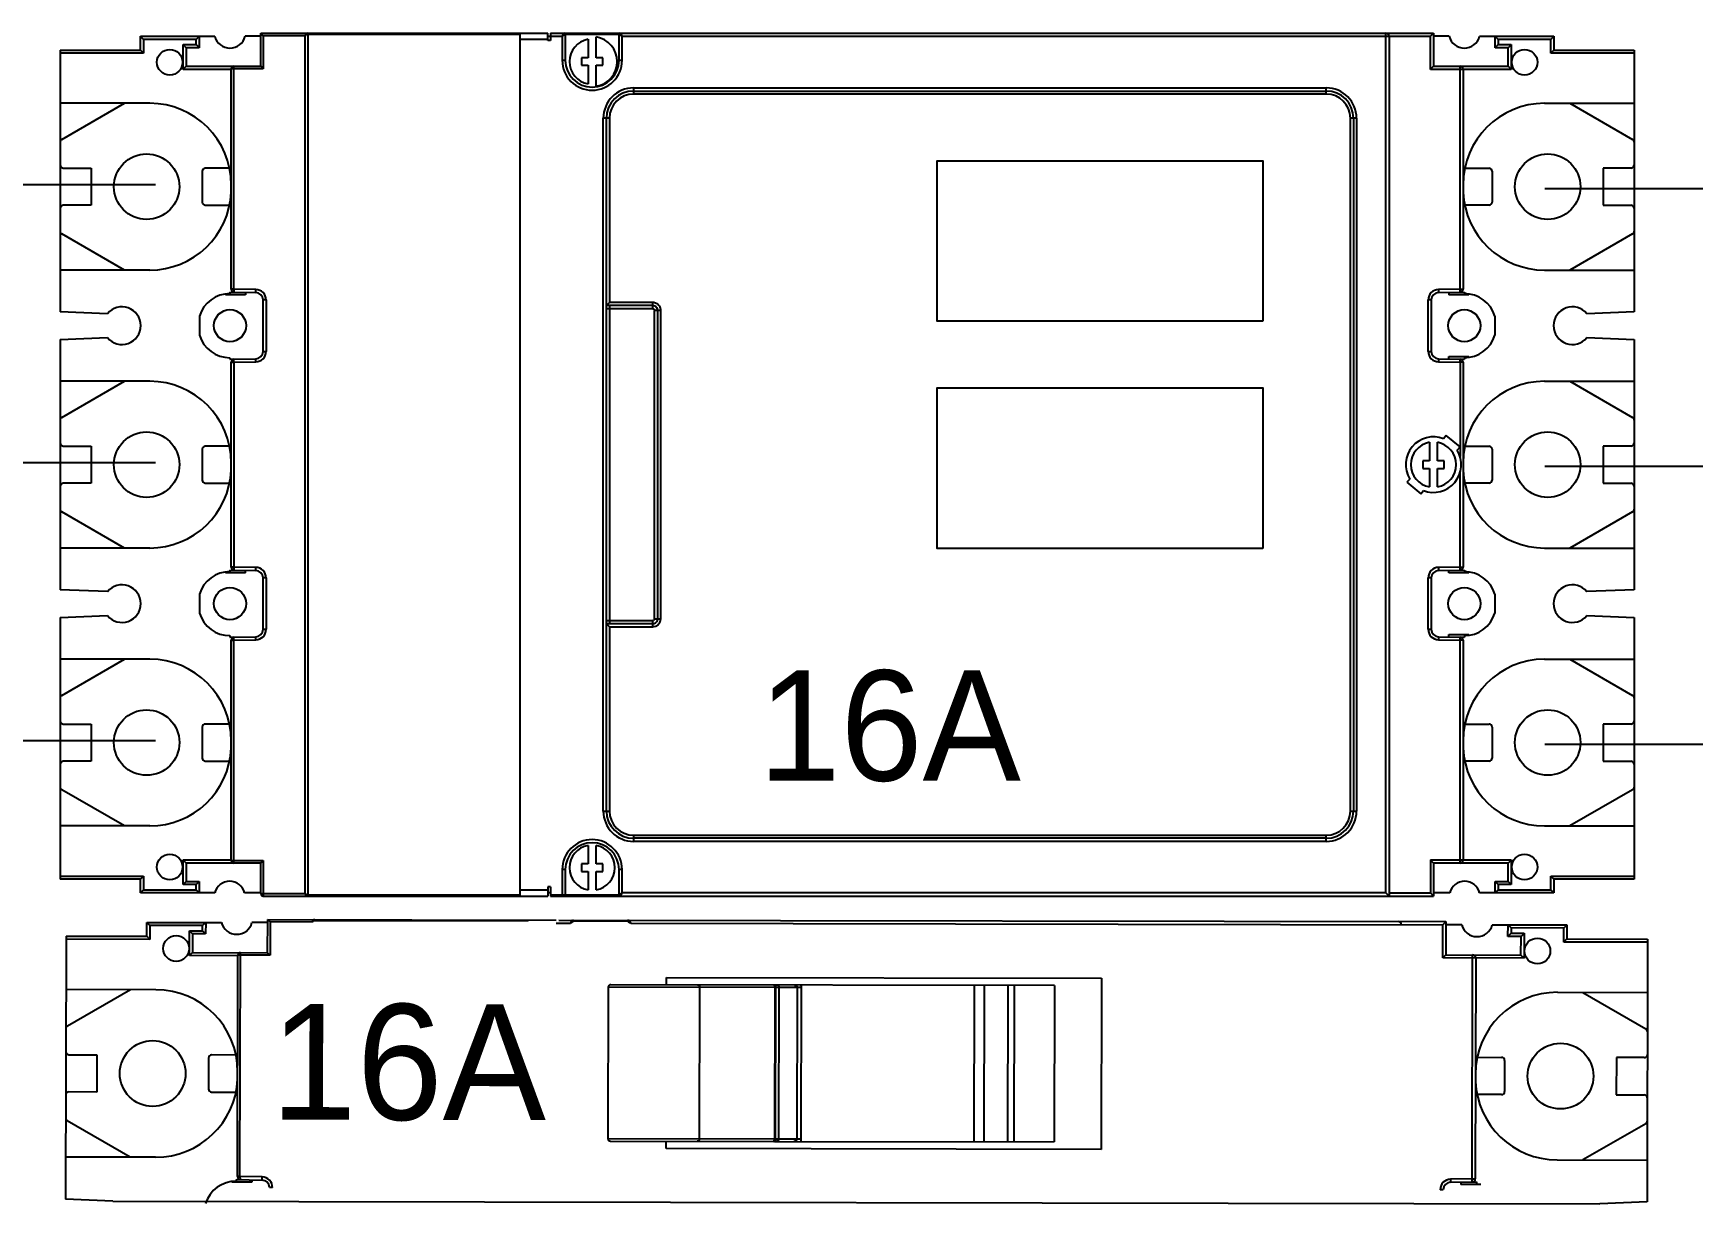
# Model space of a CAD drawing. Extents: x -4780 to 4154, y -1673 to 3208.
# Drawn here: x 2083.2 to 2270, y -238.4 to -106.6 of the extents above; entities that cross this region are included whole.
import ezdxf

# ---------------------------------------------------------------- set-up
doc = ezdxf.new("R2010")
doc.units = 0
doc.header["$MEASUREMENT"] = 0
doc.styles.add('PADRÃO', font='', dxfattribs={"height": 0.2})
doc.styles.get('PADRÃO').set_extended_font_data('AvantGarde Bk BT')

msp = doc.modelspace()

# ---------------------------------------------------------------- linework, layer by layer
at = {"color": 7, "linetype": 'Continuous'}
for p, q in [((2095.276, -108.559), (2095.276, -106.995)), ((2095.276, -106.995), (2103.64, -106.995)), ((2095.623, -107.343), (2095.276, -106.995)), ((2095.623, -107.343), (2095.623, -108.907)), ((2101.531, -107.343), (2095.623, -107.343)), ((2100.072, -110.714), (2100.072, -107.934)), ((2100.072, -107.934), (2101.531, -107.934)), ((2100.072, -107.934), (2100.419, -108.281)), ((2100.419, -108.281), (2100.419, -110.366)), ((2101.879, -108.281), (2100.419, -108.281)), ((2101.531, -107.343), (2101.879, -106.995)), ((2101.531, -107.934), (2101.531, -107.343)), ((2101.531, -107.934), (2101.879, -108.281)), ((2101.879, -106.995), (2101.879, -108.281)), ((2108.829, -106.995), (2107.068, -106.995)), ((2108.829, -110.366), (2108.829, -106.648)), ((2108.829, -106.648), (2141.149, -106.648)), ((2108.829, -106.648), (2109.107, -106.926)), ((2109.107, -106.926), (2109.107, -110.644)), ((2113.834, -106.926), (2109.107, -106.926)), ((2113.834, -203.468), (2113.834, -106.926)), ((2114.112, -106.648), (2114.112, -203.746)), ((2137.993, -106.787), (2114.112, -106.787)), ((2137.993, -106.661), (2137.993, -203.704)), ((2141.149, -107.343), (2137.993, -107.343)), ((2141.149, -107.482), (2141.149, -106.648)), ((2141.149, -106.995), (2142.748, -106.995)), ((2141.427, -107.482), (2141.149, -107.482)), ((2141.427, -106.648), (2240.819, -106.648)), ((2141.427, -106.648), (2141.427, -107.482)), ((2142.956, -106.648), (2142.748, -106.995)), ((2143.095, -106.787), (2142.748, -106.995)), ((2142.748, -106.995), (2142.748, -109.697)), ((2149.142, -106.787), (2143.095, -106.787)), ((2143.095, -106.787), (2143.095, -109.697)), ((2145.667, -107.334), (2145.667, -109.428)), ((2146.57, -109.428), (2146.57, -107.067)), ((2149.142, -109.697), (2149.142, -106.787)), ((2149.49, -106.995), (2149.281, -106.648)), ((2149.49, -106.995), (2240.472, -106.995)), ((2149.49, -109.697), (2149.49, -106.995)), ((2235.467, -203.399), (2235.467, -106.648)), ((2235.815, -106.995), (2235.815, -203.746)), ((2240.472, -106.995), (2240.819, -106.648)), ((2240.472, -110.714), (2240.472, -106.995)), ((2240.819, -106.648), (2240.819, -110.366)), ((2242.581, -106.995), (2240.819, -106.995)), ((2246.008, -106.995), (2254.373, -106.995)), ((2247.77, -106.995), (2248.117, -107.343)), ((2247.77, -108.281), (2247.77, -106.995)), ((2248.117, -107.934), (2247.77, -108.281)), ((2249.229, -108.281), (2247.77, -108.281)), ((2254.025, -107.343), (2248.117, -107.343)), ((2248.117, -107.343), (2248.117, -107.934)), ((2248.117, -107.934), (2249.577, -107.934)), ((2249.577, -107.934), (2249.229, -108.281)), ((2249.229, -110.366), (2249.229, -108.281)), ((2249.577, -107.934), (2249.577, -110.714)), ((2254.025, -107.343), (2254.373, -106.995)), ((2254.025, -108.907), (2254.025, -107.343)), ((2254.373, -106.995), (2254.373, -108.559)), ((2086.24, -108.559), (2086.24, -137.994)), ((2086.24, -108.559), (2095.276, -108.559)), ((2095.623, -108.907), (2086.24, -108.907)), ((2095.623, -108.907), (2095.276, -108.559)), ((2142.748, -109.697), (2143.095, -109.697)), ((2145.667, -109.428), (2144.902, -109.428)), ((2144.902, -109.428), (2144.902, -110.262)), ((2147.335, -109.428), (2146.57, -109.428)), ((2147.335, -110.262), (2147.335, -109.428)), ((2149.142, -109.697), (2149.49, -109.697)), ((2254.025, -108.907), (2254.373, -108.559)), ((2263.408, -108.907), (2254.025, -108.907)), ((2254.373, -108.559), (2263.408, -108.559)), ((2263.408, -108.559), (2263.408, -137.994)), ((2100.072, -110.714), (2100.419, -110.366)), ((2105.493, -110.714), (2100.072, -110.714)), ((2100.419, -110.366), (2108.829, -110.366)), ((2105.493, -135.443), (2105.493, -110.644)), ((2109.107, -110.644), (2105.493, -110.644)), ((2105.771, -135.442), (2105.771, -110.366)), ((2109.107, -110.644), (2108.829, -110.366)), ((2144.902, -110.262), (2145.667, -110.262)), ((2145.667, -110.262), (2145.667, -112.356)), ((2146.57, -110.262), (2147.335, -110.262)), ((2146.57, -112.624), (2146.57, -110.262)), ((2240.472, -110.714), (2240.819, -110.366)), ((2249.577, -110.714), (2240.472, -110.714)), ((2240.819, -110.366), (2249.229, -110.366)), ((2243.808, -135.443), (2243.808, -110.366)), ((2244.155, -110.714), (2244.155, -135.443)), ((2249.577, -110.714), (2249.229, -110.366)), ((2150.779, -112.805), (2228.757, -112.805)), ((2150.779, -112.805), (2150.779, -113.5)), ((2150.779, -113.153), (2228.757, -113.153)), ((2228.757, -113.5), (2150.779, -113.5)), ((2228.757, -113.5), (2228.757, -112.805)), ((2096.318, -114.537), (2086.24, -114.537)), ((2086.414, -118.607), (2093.463, -114.537)), ((2253.33, -114.537), (2263.408, -114.537)), ((2256.185, -114.537), (2263.234, -118.607)), ((2148.071, -116.208), (2147.376, -116.208)), ((2147.376, -194.186), (2147.376, -116.208)), ((2147.723, -173.021), (2147.723, -116.208)), ((2148.071, -116.208), (2148.071, -136.96)), ((2232.16, -116.208), (2231.464, -116.208)), ((2231.464, -194.186), (2231.464, -116.208)), ((2231.812, -116.208), (2231.812, -194.186)), ((2232.16, -116.208), (2232.16, -194.186)), ((2086.588, -121.835), (2089.715, -121.835)), ((2089.715, -121.835), (2089.715, -126.005)), ((2102.226, -122.182), (2102.226, -125.657)), ((2105.281, -121.835), (2102.574, -121.835)), ((2244.368, -121.835), (2247.075, -121.835)), ((2247.422, -122.182), (2247.422, -125.657)), ((2263.061, -121.835), (2259.933, -121.835)), ((2259.933, -121.835), (2259.933, -126.005)), ((2089.715, -126.005), (2086.588, -126.005)), ((2102.574, -126.005), (2105.264, -126.005)), ((2247.075, -126.005), (2244.385, -126.005)), ((2259.933, -126.005), (2263.061, -126.005)), ((2093.463, -133.303), (2086.414, -129.233)), ((2263.234, -129.233), (2256.185, -133.303)), ((2096.318, -133.303), (2086.24, -133.303)), ((2253.33, -133.303), (2263.408, -133.303)), ((2107.092, -136.083), (2104.856, -136.083)), ((2105.354, -135.782), (2105.354, -135.954)), ((2105.354, -135.782), (2108.253, -135.833)), ((2108.259, -135.485), (2105.771, -135.442)), ((2107.092, -135.813), (2107.092, -136.083)), ((2108.253, -135.833), (2108.259, -135.485)), ((2243.808, -135.443), (2241.389, -135.485)), ((2241.389, -135.485), (2241.395, -135.833)), ((2241.395, -135.833), (2244.294, -135.782)), ((2242.557, -135.813), (2242.557, -136.083)), ((2244.793, -136.083), (2242.557, -136.083)), ((2243.808, -135.443), (2244.155, -135.443)), ((2243.814, -135.791), (2243.808, -135.443)), ((2244.294, -135.782), (2244.294, -135.954)), ((2091.552, -138.213), (2086.24, -137.994)), ((2109.073, -142.45), (2109.073, -136.667)), ((2109.42, -136.667), (2109.073, -136.667)), ((2109.42, -136.667), (2109.42, -142.45)), ((2148.071, -136.96), (2147.723, -137.307)), ((2152.946, -137.307), (2147.723, -137.307)), ((2152.946, -137.655), (2147.723, -137.655)), ((2152.946, -136.96), (2148.071, -136.96)), ((2148.071, -137.307), (2148.071, -173.087)), ((2152.946, -137.655), (2152.946, -136.96)), ((2153.152, -172.532), (2153.152, -137.867)), ((2153.847, -137.867), (2153.152, -137.867)), ((2153.499, -172.531), (2153.499, -137.865)), ((2153.847, -172.532), (2153.847, -137.867)), ((2240.576, -136.667), (2240.228, -136.667)), ((2240.228, -142.45), (2240.228, -136.667)), ((2240.576, -136.667), (2240.576, -142.45)), ((2263.408, -137.994), (2258.096, -138.213)), ((2101.914, -138.484), (2101.914, -140.633)), ((2247.735, -138.484), (2247.735, -140.633)), ((2086.24, -141.123), (2091.552, -140.904)), ((2086.24, -141.123), (2086.24, -169.271)), ((2258.096, -140.904), (2263.408, -141.123)), ((2263.408, -141.123), (2263.408, -169.271)), ((2105.354, -143.163), (2105.354, -143.335)), ((2105.354, -143.335), (2108.253, -143.284)), ((2105.493, -166.72), (2105.493, -143.674)), ((2105.771, -143.675), (2108.259, -143.631)), ((2105.771, -143.675), (2105.771, -166.719)), ((2108.259, -143.631), (2108.253, -143.284)), ((2109.073, -142.45), (2109.42, -142.45)), ((2240.228, -142.45), (2240.576, -142.45)), ((2241.395, -143.284), (2241.389, -143.631)), ((2241.389, -143.631), (2243.808, -143.674)), ((2241.395, -143.284), (2244.294, -143.335)), ((2242.557, -143.034), (2244.793, -143.034)), ((2242.557, -143.304), (2242.557, -143.034)), ((2243.808, -143.674), (2243.814, -143.326)), ((2244.155, -143.674), (2243.808, -143.674)), ((2243.808, -143.674), (2243.808, -154.275)), ((2244.155, -143.674), (2244.155, -166.72)), ((2244.294, -143.163), (2244.294, -143.335)), ((2096.318, -145.814), (2086.24, -145.814)), ((2086.414, -149.884), (2093.463, -145.814)), ((2253.33, -145.814), (2263.408, -145.814)), ((2256.185, -145.814), (2263.234, -149.884)), ((2086.588, -153.112), (2089.715, -153.112)), ((2089.715, -153.112), (2089.715, -157.282)), ((2105.281, -153.112), (2102.574, -153.112)), ((2240.367, -152.686), (2240.367, -154.78)), ((2241.271, -154.78), (2241.271, -152.686)), ((2242.259, -151.914), (2241.95, -152.281)), ((2243.806, -153.209), (2242.259, -151.914)), ((2244.368, -153.112), (2247.075, -153.112)), ((2263.061, -153.112), (2259.933, -153.112)), ((2259.933, -153.112), (2259.933, -157.282)), ((2102.226, -153.459), (2102.226, -156.935)), ((2240.367, -154.78), (2239.603, -154.78)), ((2239.603, -154.78), (2239.603, -155.614)), ((2242.035, -154.78), (2241.271, -154.78)), ((2242.035, -155.614), (2242.035, -154.78)), ((2243.494, -153.577), (2243.806, -153.209)), ((2247.422, -153.459), (2247.422, -156.935)), ((2238.144, -156.817), (2237.836, -157.185)), ((2239.603, -155.614), (2240.367, -155.614)), ((2240.367, -155.614), (2240.367, -157.708)), ((2241.271, -155.614), (2242.035, -155.614)), ((2241.271, -157.708), (2241.271, -155.614)), ((2243.808, -166.72), (2243.808, -156.119)), ((2089.715, -157.282), (2086.588, -157.282)), ((2102.574, -157.282), (2105.264, -157.282)), ((2237.836, -157.185), (2239.38, -158.48)), ((2239.38, -158.48), (2239.688, -158.113)), ((2247.075, -157.282), (2244.385, -157.282)), ((2259.933, -157.282), (2263.061, -157.282)), ((2093.463, -164.58), (2086.414, -160.51)), ((2263.234, -160.51), (2256.185, -164.58)), ((2096.318, -164.58), (2086.24, -164.58)), ((2253.33, -164.58), (2263.408, -164.58)), ((2107.092, -167.36), (2104.856, -167.36)), ((2105.354, -167.059), (2105.354, -167.231)), ((2105.354, -167.059), (2108.253, -167.11)), ((2108.259, -166.763), (2105.771, -166.719)), ((2107.092, -167.36), (2107.092, -167.09)), ((2108.253, -167.11), (2108.259, -166.763)), ((2109.073, -173.727), (2109.073, -167.944)), ((2109.42, -167.944), (2109.073, -167.944)), ((2109.42, -167.944), (2109.42, -173.727)), ((2240.576, -167.944), (2240.228, -167.944)), ((2240.228, -173.727), (2240.228, -167.944)), ((2240.576, -167.944), (2240.576, -173.727)), ((2243.808, -166.72), (2241.389, -166.763)), ((2241.389, -166.763), (2241.395, -167.11)), ((2241.395, -167.11), (2244.294, -167.059)), ((2242.557, -167.36), (2242.557, -167.09)), ((2244.793, -167.36), (2242.557, -167.36)), ((2243.808, -166.72), (2244.155, -166.72)), ((2243.814, -167.068), (2243.808, -166.72)), ((2244.294, -167.059), (2244.294, -167.231)), ((2091.552, -169.49), (2086.24, -169.271)), ((2101.914, -169.761), (2101.914, -171.91)), ((2247.735, -169.761), (2247.735, -171.91)), ((2263.408, -169.271), (2258.096, -169.49)), ((2086.24, -172.4), (2091.552, -172.181)), ((2086.24, -172.4), (2086.24, -201.835)), ((2109.073, -173.727), (2109.42, -173.727)), ((2147.723, -172.739), (2152.942, -172.739)), ((2147.723, -194.186), (2147.723, -173.087)), ((2147.723, -173.087), (2152.943, -173.087)), ((2148.071, -173.434), (2147.723, -173.087)), ((2148.071, -173.434), (2148.071, -194.186)), ((2148.071, -173.434), (2152.942, -173.434)), ((2152.942, -173.434), (2152.942, -172.739)), ((2153.152, -172.532), (2153.847, -172.532)), ((2240.228, -173.727), (2240.576, -173.727)), ((2258.096, -172.181), (2263.408, -172.4)), ((2263.408, -172.4), (2263.408, -201.835)), ((2105.354, -174.44), (2105.354, -174.612)), ((2105.354, -174.612), (2108.253, -174.561)), ((2105.493, -199.75), (2105.493, -174.951)), ((2105.771, -174.952), (2108.259, -174.909)), ((2105.771, -200.028), (2105.771, -174.952)), ((2108.259, -174.909), (2108.253, -174.561)), ((2241.395, -174.561), (2241.389, -174.909)), ((2241.389, -174.909), (2243.808, -174.951)), ((2241.395, -174.561), (2244.294, -174.612)), ((2242.557, -174.311), (2244.793, -174.311)), ((2242.557, -174.582), (2242.557, -174.311)), ((2243.808, -174.951), (2243.814, -174.603)), ((2244.155, -174.951), (2243.808, -174.951)), ((2243.808, -200.028), (2243.808, -174.951)), ((2244.155, -174.951), (2244.155, -199.68)), ((2244.294, -174.44), (2244.294, -174.612)), ((2096.318, -177.091), (2086.24, -177.091)), ((2086.414, -181.161), (2093.463, -177.091)), ((2253.33, -177.091), (2263.408, -177.091)), ((2256.185, -177.091), (2263.234, -181.161)), ((2086.588, -184.389), (2089.715, -184.389)), ((2089.715, -184.389), (2089.715, -188.559)), ((2102.226, -184.737), (2102.226, -188.212)), ((2105.281, -184.389), (2102.574, -184.389)), ((2244.368, -184.389), (2247.075, -184.389)), ((2247.422, -184.737), (2247.422, -188.212)), ((2263.061, -184.389), (2259.933, -184.389)), ((2259.933, -184.389), (2259.933, -188.559)), ((2089.715, -188.559), (2086.588, -188.559)), ((2102.574, -188.559), (2105.264, -188.559)), ((2247.075, -188.559), (2244.385, -188.559)), ((2259.933, -188.559), (2263.061, -188.559)), ((2093.463, -195.857), (2086.414, -191.787)), ((2263.234, -191.787), (2256.185, -195.857)), ((2147.376, -194.186), (2148.071, -194.186)), ((2231.464, -194.186), (2232.16, -194.186)), ((2096.318, -195.857), (2086.24, -195.857)), ((2253.33, -195.857), (2263.408, -195.857)), ((2150.779, -196.894), (2150.779, -197.589)), ((2150.779, -196.894), (2228.757, -196.894)), ((2228.757, -197.241), (2150.779, -197.241)), ((2228.757, -197.589), (2150.779, -197.589)), ((2228.757, -197.589), (2228.757, -196.894)), ((2100.072, -202.46), (2100.072, -199.68)), ((2100.072, -199.68), (2105.493, -199.68)), ((2100.072, -199.68), (2100.419, -200.028)), ((2105.493, -199.75), (2109.107, -199.75)), ((2109.107, -199.75), (2108.829, -200.028)), ((2109.107, -199.75), (2109.107, -203.746)), ((2145.667, -198.038), (2145.667, -200.132)), ((2146.57, -200.132), (2146.57, -198.038)), ((2240.472, -199.68), (2240.819, -200.028)), ((2240.472, -199.68), (2249.577, -199.68)), ((2240.472, -199.68), (2240.472, -203.399)), ((2249.577, -199.68), (2249.229, -200.028)), ((2249.577, -199.68), (2249.577, -202.46)), ((2086.24, -201.487), (2095.623, -201.487)), ((2095.623, -201.487), (2095.276, -201.835)), ((2095.623, -201.487), (2095.623, -203.051)), ((2100.419, -200.028), (2100.419, -202.113)), ((2108.829, -200.028), (2100.419, -200.028)), ((2108.829, -203.468), (2108.829, -200.028)), ((2142.748, -200.765), (2142.748, -203.746)), ((2143.095, -200.765), (2142.748, -200.765)), ((2143.095, -200.765), (2143.095, -203.607)), ((2144.902, -200.132), (2144.902, -200.966)), ((2145.667, -200.132), (2144.902, -200.132)), ((2144.902, -200.966), (2145.667, -200.966)), ((2145.667, -200.966), (2145.667, -203.06)), ((2147.335, -200.132), (2146.57, -200.132)), ((2146.57, -203.06), (2146.57, -200.966)), ((2146.57, -200.966), (2147.335, -200.966)), ((2147.335, -200.966), (2147.335, -200.132)), ((2149.142, -203.607), (2149.142, -200.765)), ((2149.49, -200.765), (2149.142, -200.765)), ((2149.49, -203.399), (2149.49, -200.765)), ((2249.229, -200.028), (2240.819, -200.028)), ((2240.819, -200.028), (2240.819, -203.746)), ((2249.229, -202.113), (2249.229, -200.028)), ((2254.025, -201.487), (2254.373, -201.835)), ((2254.025, -201.487), (2263.408, -201.487)), ((2254.025, -203.051), (2254.025, -201.487)), ((2095.276, -201.835), (2086.24, -201.835)), ((2095.276, -203.399), (2095.276, -201.835)), ((2095.623, -203.051), (2095.276, -203.399)), ((2103.64, -203.399), (2095.276, -203.399)), ((2095.623, -203.051), (2101.531, -203.051)), ((2100.072, -202.46), (2100.419, -202.113)), ((2101.531, -202.46), (2100.072, -202.46)), ((2100.419, -202.113), (2101.879, -202.113)), ((2101.531, -202.46), (2101.879, -202.113)), ((2101.531, -203.051), (2101.531, -202.46)), ((2101.531, -203.051), (2101.879, -203.399)), ((2101.879, -202.113), (2101.879, -203.399)), ((2108.829, -203.399), (2106.998, -203.399)), ((2108.829, -203.468), (2113.834, -203.468)), ((2114.112, -203.607), (2137.993, -203.607)), ((2137.993, -203.051), (2141.149, -203.051)), ((2141.149, -202.704), (2141.149, -203.746)), ((2141.427, -202.704), (2141.149, -202.704)), ((2141.427, -203.399), (2141.149, -203.399)), ((2141.427, -202.704), (2141.427, -203.746)), ((2141.427, -203.607), (2149.142, -203.607)), ((2149.142, -203.607), (2149.49, -203.399)), ((2149.281, -203.746), (2149.49, -203.399)), ((2235.467, -203.399), (2149.49, -203.399)), ((2235.467, -203.399), (2235.815, -203.746)), ((2235.815, -203.399), (2240.472, -203.399)), ((2240.819, -203.746), (2240.472, -203.399)), ((2242.65, -203.399), (2240.819, -203.399)), ((2254.373, -203.399), (2246.008, -203.399)), ((2248.117, -202.46), (2247.77, -202.113)), ((2247.77, -202.113), (2249.229, -202.113)), ((2247.77, -203.399), (2247.77, -202.113)), ((2248.117, -203.051), (2247.77, -203.399)), ((2249.577, -202.46), (2248.117, -202.46)), ((2248.117, -202.46), (2248.117, -203.051)), ((2248.117, -203.051), (2254.025, -203.051)), ((2249.577, -202.46), (2249.229, -202.113)), ((2254.373, -203.399), (2254.025, -203.051)), ((2263.408, -201.835), (2254.373, -201.835)), ((2254.373, -201.835), (2254.373, -203.399)), ((2109.107, -203.746), (2141.149, -203.746)), ((2141.427, -203.746), (2240.819, -203.746)), ((2095.979, -208.274), (2095.982, -206.702)), ((2095.982, -206.702), (2104.387, -206.718)), ((2096.331, -207.052), (2095.982, -206.702)), ((2096.331, -207.052), (2096.328, -208.624)), ((2102.267, -207.063), (2096.331, -207.052)), ((2102.266, -207.657), (2102.267, -207.063)), ((2102.267, -207.063), (2102.617, -206.715)), ((2102.617, -206.715), (2102.614, -208.007)), ((2109.601, -206.727), (2107.831, -206.724)), ((2109.594, -210.115), (2109.601, -206.378)), ((2109.601, -206.378), (2142.076, -206.438)), ((2109.601, -206.378), (2109.88, -206.658)), ((2109.88, -206.658), (2109.873, -210.395)), ((2114.629, -206.667), (2109.88, -206.658)), ((2138.905, -206.572), (2114.909, -206.528)), ((2142.076, -206.788), (2143.682, -206.791)), ((2142.356, -206.439), (2242.224, -206.624)), ((2143.892, -206.442), (2143.682, -206.791)), ((2144.031, -206.582), (2143.682, -206.791)), ((2150.107, -206.593), (2144.031, -206.582)), ((2150.456, -206.803), (2150.247, -206.453)), ((2150.456, -206.803), (2241.875, -206.972)), ((2241.868, -210.708), (2241.875, -206.972)), ((2241.875, -206.972), (2242.224, -206.624)), ((2242.224, -206.624), (2242.218, -210.36)), ((2243.994, -206.976), (2242.224, -206.973)), ((2247.438, -206.982), (2255.842, -206.998)), ((2249.205, -208.278), (2249.208, -206.986)), ((2249.208, -206.986), (2249.556, -207.336)), ((2249.556, -207.336), (2249.555, -207.929)), ((2255.492, -207.347), (2249.556, -207.336)), ((2255.49, -208.918), (2255.492, -207.347)), ((2255.492, -207.347), (2255.842, -206.998)), ((2255.842, -206.998), (2255.839, -208.569)), ((2086.9, -208.257), (2086.846, -237.833)), ((2086.9, -208.257), (2095.979, -208.274)), ((2096.328, -208.624), (2086.9, -208.606)), ((2096.328, -208.624), (2095.979, -208.274)), ((2100.794, -210.448), (2100.799, -207.654)), ((2100.799, -207.654), (2102.266, -207.657)), ((2100.799, -207.654), (2101.148, -208.004)), ((2101.148, -208.004), (2101.144, -210.099)), ((2102.614, -208.007), (2101.148, -208.004)), ((2102.266, -207.657), (2102.614, -208.007)), ((2249.555, -207.929), (2249.205, -208.278)), ((2250.672, -208.28), (2249.205, -208.278)), ((2249.555, -207.929), (2251.022, -207.932)), ((2250.668, -210.376), (2250.672, -208.28)), ((2251.022, -207.932), (2250.672, -208.28)), ((2251.022, -207.932), (2251.017, -210.725)), ((2255.49, -208.918), (2255.839, -208.569)), ((2264.918, -208.935), (2255.49, -208.918)), ((2255.839, -208.569), (2264.918, -208.586)), ((2264.918, -208.586), (2264.864, -238.162)), ((2100.794, -210.448), (2101.144, -210.099)), ((2106.242, -210.458), (2100.794, -210.448)), ((2101.144, -210.099), (2109.594, -210.115)), ((2106.196, -235.306), (2106.242, -210.388)), ((2109.873, -210.395), (2106.242, -210.388)), ((2106.475, -235.305), (2106.522, -210.109)), ((2109.873, -210.395), (2109.594, -210.115)), ((2241.868, -210.708), (2242.218, -210.36)), ((2251.017, -210.725), (2241.868, -210.708)), ((2242.218, -210.36), (2250.668, -210.376)), ((2245.174, -235.563), (2245.221, -210.365)), ((2245.569, -210.715), (2245.523, -235.563)), ((2251.017, -210.725), (2250.668, -210.376)), ((2154.494, -213.731), (2154.496, -212.893)), ((2154.496, -212.893), (2203.447, -212.983)), ((2097.016, -214.282), (2086.889, -214.263)), ((2087.056, -218.353), (2094.147, -214.276)), ((2147.931, -213.998), (2147.9, -231.039)), ((2166.702, -214.033), (2147.931, -213.998)), ((2198.158, -213.812), (2148.212, -213.719)), ((2158.203, -231.058), (2158.234, -214.017)), ((2166.61, -213.817), (2166.611, -213.758)), ((2166.67, -231.074), (2166.702, -214.033)), ((2166.765, -231.074), (2166.797, -214.033)), ((2169.691, -214.038), (2166.797, -214.033)), ((2167.146, -231.074), (2167.178, -214.034)), ((2169.197, -214.038), (2169.166, -231.078)), ((2169.659, -231.079), (2169.691, -214.038)), ((2189.104, -213.795), (2189.071, -231.394)), ((2190.239, -231.396), (2190.271, -213.797)), ((2192.904, -213.802), (2192.872, -231.401)), ((2193.639, -231.403), (2193.672, -213.803)), ((2198.158, -213.812), (2198.126, -231.411)), ((2203.447, -212.983), (2203.412, -232.259)), ((2254.781, -214.573), (2264.907, -214.592)), ((2257.649, -214.579), (2264.725, -218.681)), ((2087.225, -221.597), (2090.368, -221.602)), ((2090.368, -221.602), (2090.36, -225.793)), ((2102.938, -221.975), (2102.931, -225.467)), ((2106.007, -221.631), (2103.288, -221.626)), ((2245.762, -221.89), (2248.482, -221.895)), ((2248.83, -222.245), (2248.824, -225.737)), ((2261.402, -221.919), (2261.394, -226.109)), ((2264.545, -221.925), (2261.402, -221.919)), ((2090.36, -225.793), (2087.217, -225.787)), ((2103.28, -225.817), (2105.983, -225.822)), ((2248.474, -226.085), (2245.771, -226.08)), ((2261.394, -226.109), (2264.537, -226.115)), ((2094.112, -233.133), (2087.036, -229.03)), ((2264.705, -229.359), (2257.615, -233.435)), ((2147.9, -231.039), (2166.67, -231.074)), ((2148.179, -231.319), (2166.578, -231.353)), ((2154.46, -232.168), (2154.462, -231.33)), ((2166.578, -231.348), (2166.578, -231.289)), ((2166.663, -231.353), (2198.126, -231.411)), ((2166.765, -231.074), (2169.659, -231.079)), ((2096.981, -233.138), (2086.854, -233.119)), ((2203.412, -232.259), (2154.46, -232.168)), ((2254.746, -233.43), (2264.872, -233.449)), ((2108.975, -235.353), (2106.475, -235.305)), ((2108.968, -235.702), (2108.975, -235.353)), ((2107.801, -235.952), (2105.554, -235.947)), ((2106.055, -235.646), (2106.055, -235.819)), ((2106.055, -235.646), (2108.968, -235.702)), ((2107.801, -235.68), (2107.801, -235.952)), ((2110.139, -236.542), (2109.79, -236.542)), ((2241.924, -236.786), (2241.575, -236.785)), ((2245.174, -235.563), (2242.744, -235.601)), ((2242.744, -235.601), (2242.749, -235.95)), ((2242.749, -235.95), (2245.662, -235.904)), ((2243.916, -235.931), (2243.916, -236.203)), ((2246.162, -236.208), (2243.916, -236.203)), ((2245.174, -235.563), (2245.523, -235.563)), ((2245.179, -235.912), (2245.174, -235.563)), ((2245.662, -235.904), (2245.662, -236.077)), ((2092.183, -238.063), (2086.846, -237.833)), ((2264.864, -238.162), (2259.526, -238.373))]:
    msp.add_line(p, q, dxfattribs=at)
for p, q in [((2096.987, -123.71), (2031.592, -123.71)), ((2253.365, -124.106), (2383.433, -124.106)), ((2096.987, -154.988), (2031.708, -154.988)), ((2253.365, -155.383), (2430.216, -155.383)), ((2096.987, -186.265), (2031.851, -186.265)), ((2253.365, -186.66), (2475.654, -186.66)), ((2092.183, -238.063), (2259.526, -238.373))]:
    msp.add_line(p, q)
for points in [[(2221.62, -139.05), (2184.947, -139.05), (2184.947, -121.002), (2221.62, -121.002)], [(2221.62, -164.618), (2184.947, -164.618), (2184.947, -146.57), (2221.62, -146.57)]]:
    msp.add_lwpolyline(points, close=True)
for centre, radius in [((2098.577, -109.915), 1.442), ((2251.071, -109.915), 1.442), ((2095.971, -123.92), 3.684), ((2253.678, -123.92), 3.684), ((2105.354, -139.558), 1.807), ((2244.294, -139.558), 1.807), ((2095.971, -155.197), 3.684), ((2253.678, -155.197), 3.684), ((2105.354, -170.836), 1.807), ((2244.294, -170.836), 1.807), ((2095.971, -186.474), 3.684), ((2253.678, -186.474), 3.684), ((2098.577, -200.48), 1.442), ((2251.071, -200.48), 1.442), ((2099.294, -209.642), 1.449), ((2252.52, -209.925), 1.449), ((2096.649, -223.709), 3.701), ((2255.113, -224.002), 3.701)]:
    msp.add_circle(centre, radius, dxfattribs=at)
for centre, radius, start, end in [((2105.354, -106.544), 1.772, 194.76778, 345.23222), ((2114.112, -106.926), 0.278, 90, 180.00141), ((2142.956, -106.787), 0.139, 0, 90), ((2146.119, -109.845), 2.552, 100.19797, 259.80203), ((2146.119, -109.845), 2.815, 279.23556, 80.76444), ((2149.281, -106.787), 0.139, 90, 180), ((2235.467, -106.995), 0.348, 0, 90), ((2244.294, -106.544), 1.772, 194.76778, 345.23222), ((2146.119, -109.697), 3.371, 180, 360), ((2146.119, -109.697), 3.023, 180, 360), ((2105.771, -110.644), 0.278, 90, 180), ((2243.808, -110.714), 0.348, 0, 90), ((2150.779, -116.208), 3.403, 90, 180), ((2150.779, -116.208), 3.055, 90, 180), ((2150.779, -116.208), 2.708, 90, 180), ((2228.757, -116.208), 3.403, 0, 90), ((2228.757, -116.208), 3.055, 360, 90), ((2228.757, -116.208), 2.708, 0, 90), ((2096.318, -123.711), 9.175, 360, 90), ((2253.33, -123.711), 9.175, 90, 180), ((2086.588, -118.908), 0.348, 120, 180), ((2263.061, -118.908), 0.348, 0, 60), ((2086.588, -121.487), 0.348, 180, 270), ((2102.574, -122.182), 0.348, 90, 180), ((2247.075, -122.182), 0.348, 0, 90), ((2263.061, -121.487), 0.348, 270, 0), ((2096.318, -124.119), 9.184, 270, 357.45394), ((2253.33, -124.119), 9.184, 182.54606, 270), ((2086.588, -126.352), 0.348, 90, 180), ((2102.574, -125.657), 0.348, 180, 270), ((2247.075, -125.657), 0.348, 270, 0), ((2263.061, -126.352), 0.348, 0, 90), ((2086.588, -128.932), 0.348, 180, 240), ((2263.061, -128.932), 0.348, 300, 0), ((2105.354, -139.558), 3.604, 90, 162.65261), ((2105.841, -135.443), 0.348, 180, 269), ((2108.238, -136.667), 0.834, 0, 89), ((2108.238, -136.667), 1.182, 0, 89), ((2241.41, -136.667), 1.182, 91, 180), ((2241.41, -136.667), 0.834, 91, 180), ((2243.808, -135.443), 0.348, 271, 0), ((2244.294, -139.558), 3.604, 17.34739, 90), ((2093.191, -139.558), 2.12, 219.38771, 140.61229), ((2152.949, -137.827), 0.867, 82.69134, 90.21121), ((2256.458, -139.558), 2.12, 39.38771, 320.61229), ((2105.354, -139.558), 3.604, 197.34739, 270), ((2244.294, -139.558), 3.604, 270, 342.65261), ((2105.841, -143.674), 0.348, 91, 180), ((2108.238, -142.45), 0.834, 271, 360), ((2108.238, -142.45), 1.182, 271, 360), ((2241.41, -142.45), 1.182, 180, 269), ((2241.41, -142.45), 0.834, 180, 269), ((2243.808, -143.674), 0.348, 0, 89), ((2096.318, -154.989), 9.175, 360, 90), ((2253.33, -154.989), 9.175, 90, 180), ((2086.588, -150.185), 0.348, 120, 180), ((2263.061, -150.185), 0.348, 0, 60), ((2086.588, -152.764), 0.348, 180, 270), ((2102.574, -153.459), 0.348, 90, 180), ((2240.819, -155.197), 3.128, 68.79737, 211.20263), ((2240.819, -155.197), 2.552, 100.19797, 259.80203), ((2240.819, -155.197), 2.552, 280.19797, 79.80203), ((2247.075, -153.459), 0.348, 0, 90), ((2263.061, -152.764), 0.348, 270, 0), ((2240.819, -155.197), 3.128, 248.79737, 31.20263), ((2096.318, -155.396), 9.184, 270, 357.45394), ((2253.33, -155.396), 9.184, 182.54606, 270), ((2086.588, -157.63), 0.348, 90, 180), ((2102.574, -156.935), 0.348, 180, 270), ((2247.075, -156.935), 0.348, 270, 0), ((2263.061, -157.63), 0.348, 0, 90), ((2086.588, -160.209), 0.348, 180, 240), ((2263.061, -160.209), 0.348, 300, 0), ((2105.354, -170.836), 3.604, 90, 162.65261), ((2105.841, -166.72), 0.348, 180, 269), ((2108.238, -167.944), 0.834, 0, 89), ((2108.238, -167.944), 1.182, 0, 89), ((2241.41, -167.944), 1.182, 91, 180), ((2241.41, -167.944), 0.834, 91, 180), ((2243.808, -166.72), 0.348, 271, 0), ((2244.294, -170.836), 3.604, 17.34739, 90), ((2093.191, -170.836), 2.12, 219.38771, 140.61229), ((2256.458, -170.836), 2.12, 39.38771, 320.61229), ((2105.354, -170.836), 3.604, 197.34739, 270), ((2108.238, -173.727), 0.834, 271, 360), ((2108.238, -173.727), 1.182, 271, 360), ((2241.41, -173.727), 1.182, 180, 269), ((2241.41, -173.727), 0.834, 180, 269), ((2244.294, -170.836), 3.604, 270, 342.65261), ((2105.841, -174.951), 0.348, 91, 180), ((2243.808, -174.951), 0.348, 0, 89), ((2096.318, -186.266), 9.175, 360, 90), ((2253.33, -186.266), 9.175, 90, 180), ((2086.588, -181.462), 0.348, 120, 180), ((2263.061, -181.462), 0.348, 0, 60), ((2086.588, -184.042), 0.348, 180, 270), ((2102.574, -184.737), 0.348, 90, 180), ((2247.075, -184.737), 0.348, 0, 90), ((2263.061, -184.042), 0.348, 270, 0), ((2086.588, -188.907), 0.348, 90, 180), ((2096.318, -186.674), 9.184, 270, 357.45394), ((2102.574, -188.212), 0.348, 180, 270), ((2253.33, -186.674), 9.184, 182.54606, 270), ((2247.075, -188.212), 0.348, 270, 0), ((2263.061, -188.907), 0.348, 0, 90), ((2086.588, -191.486), 0.348, 180, 240), ((2263.061, -191.486), 0.348, 300, 0), ((2150.779, -194.186), 3.403, 180, 270), ((2150.779, -194.186), 3.055, 180, 270), ((2150.779, -194.186), 2.708, 180, 270), ((2228.757, -194.186), 3.403, 270, 360), ((2228.757, -194.186), 3.055, 270, 0), ((2228.757, -194.186), 2.708, 270, 360), ((2146.119, -200.765), 3.371, 0, 180), ((2146.119, -200.765), 3.023, 360, 180), ((2105.771, -199.75), 0.278, 180, 270), ((2146.119, -200.549), 2.552, 100.19797, 259.80203), ((2146.119, -200.549), 2.552, 280.19797, 79.80203), ((2243.808, -199.68), 0.348, 270, 0), ((2105.354, -203.85), 1.772, 91.12352, 165.23222), ((2105.284, -203.85), 1.772, 14.76778, 88.87648), ((2109.107, -203.468), 0.278, 180.00002, 270), ((2114.112, -203.468), 0.278, 179.9964, 270), ((2142.956, -203.607), 0.139, 270, 0), ((2149.281, -203.607), 0.139, 180, 270), ((2244.364, -203.85), 1.772, 91.12352, 165.23222), ((2244.294, -203.85), 1.772, 14.76778, 88.87648), ((2106.11, -206.267), 1.781, 194.66181, 345.12626), ((2114.909, -206.667), 0.279, 89.89404, 179.89545), ((2143.892, -206.581), 0.14, 359.89404, 89.89404), ((2150.247, -206.593), 0.14, 89.89404, 179.89404), ((2236.846, -206.963), 0.349, 359.89404, 89.89404), ((2245.717, -206.525), 1.781, 194.66181, 345.12626), ((2106.521, -210.388), 0.279, 89.89404, 179.89404), ((2245.22, -210.715), 0.349, 359.89404, 89.89404), ((2096.999, -223.5), 9.219, 359.89404, 89.89404), ((2148.211, -213.999), 0.279, 89.89404, 179.89404), ((2166.439, -214.003), 0.253, 46.94378, 54.69998), ((2254.764, -223.792), 9.219, 89.89404, 179.89404), ((2087.23, -218.656), 0.349, 119.89404, 179.89404), ((2264.55, -218.983), 0.349, 359.89404, 59.89404), ((2087.225, -221.247), 0.349, 179.89404, 269.89404), ((2103.287, -221.976), 0.349, 89.89404, 179.89404), ((2248.481, -222.244), 0.349, 359.89404, 89.89404), ((2264.545, -221.575), 0.349, 269.89404, 359.89404), ((2087.216, -226.136), 0.349, 89.89404, 179.89404), ((2096.998, -223.91), 9.228, 269.89404, 357.34798), ((2103.281, -225.467), 0.349, 179.89404, 269.89404), ((2254.763, -224.202), 9.228, 182.4401, 269.89404), ((2248.475, -225.736), 0.349, 269.89404, 359.89404), ((2264.536, -226.464), 0.349, 359.89404, 89.89404), ((2087.212, -228.728), 0.349, 179.89404, 239.89404), ((2264.531, -229.056), 0.349, 299.89404, 359.89404), ((2148.179, -231.039), 0.279, 179.89404, 269.89404), ((2106.545, -235.306), 0.349, 179.89404, 268.89404), ((2108.952, -236.54), 1.187, 359.89404, 88.89404), ((2106.048, -239.44), 3.622, 89.89404, 162.54665), ((2108.952, -236.54), 0.838, 359.89404, 88.89404), ((2242.762, -236.788), 1.187, 90.89404, 179.89404), ((2242.762, -236.788), 0.838, 90.89404, 179.89404), ((2245.174, -235.563), 0.349, 270.89404, 359.89404)]:
    msp.add_arc(centre, radius, start, end, dxfattribs=at)
for points, knots in [([(2113.982, -106.803), (2113.96, -106.809), (2113.9, -106.828), (2113.834, -106.882), (2113.834, -106.926)], [0, 0, 0, 0, 0.3387477, 1, 1, 1, 1]), ([(2114.112, -106.787), (2114.1, -106.787), (2114.057, -106.788), (2114.013, -106.795), (2113.982, -106.803)], [0, 0, 0, 0, 0.259248, 1, 1, 1, 1]), ([(2149.162, -106.799), (2149.157, -106.796), (2149.15, -106.793), (2149.145, -106.788), (2149.142, -106.787), (2149.142, -106.787)], [0, 0, 0, 0, 0.7420272, 0.9336705, 1, 1, 1, 1]), ([(2149.49, -106.995), (2149.426, -106.955), (2149.315, -106.892), (2149.206, -106.825), (2149.162, -106.799)], [0, 0, 0, 0, 0.5929043, 1, 1, 1, 1]), ([(2105.771, -135.442), (2105.736, -135.442), (2105.684, -135.442), (2105.619, -135.442), (2105.577, -135.443), (2105.543, -135.443), (2105.52, -135.443), (2105.506, -135.443), (2105.499, -135.444), (2105.496, -135.443), (2105.493, -135.444), (2105.493, -135.443)], [0, 0, 0, 0, 0.3821835, 0.5556768, 0.7071962, 0.8315087, 0.9237067, 0.9566914, 0.980577, 0.9951006, 1, 1, 1, 1]), ([(2105.771, -135.442), (2105.77, -135.487), (2105.772, -135.569), (2105.784, -135.679), (2105.798, -135.748), (2105.822, -135.79), (2105.834, -135.791)], [0, 0, 0, 0, 0.369327, 0.6830643, 0.8977864, 1, 1, 1, 1]), ([(2153.499, -137.867), (2153.499, -137.838), (2153.495, -137.778), (2153.473, -137.685), (2153.431, -137.589), (2153.363, -137.492), (2153.269, -137.407), (2153.161, -137.347), (2153.052, -137.314), (2152.98, -137.307), (2152.946, -137.307)], [0, 0, 0, 0, 0.0981255, 0.204703, 0.3240109, 0.459834, 0.6080251, 0.7532501, 0.8828378, 1, 1, 1, 1]), ([(2152.946, -137.655), (2152.999, -137.655), (2153.11, -137.702), (2153.152, -137.813), (2153.152, -137.867)], [0, 0, 0, 0, 0.4946402, 1, 1, 1, 1]), ([(2153.697, -137.365), (2153.626, -137.258), (2153.437, -137.073), (2153.187, -136.983), (2153.06, -136.967)], [0, 0, 0, 0, 0.4996547, 1, 1, 1, 1]), ([(2153.499, -137.865), (2153.499, -137.865), (2153.499, -137.792), (2153.471, -137.644), (2153.387, -137.521), (2153.335, -137.469)], [0, 0, 0, 0, 0.004564, 0.501601, 1, 1, 1, 1]), ([(2153.847, -137.867), (2153.847, -137.779), (2153.822, -137.601), (2153.746, -137.438), (2153.697, -137.365)], [0, 0, 0, 0, 0.4999915, 1, 1, 1, 1]), ([(2105.493, -143.674), (2105.493, -143.673), (2105.496, -143.674), (2105.499, -143.673), (2105.506, -143.674), (2105.52, -143.674), (2105.543, -143.674), (2105.577, -143.674), (2105.619, -143.675), (2105.684, -143.675), (2105.736, -143.675), (2105.771, -143.675)], [0, 0, 0, 0, 0.0048985, 0.0194214, 0.0433062, 0.0762904, 0.1684877, 0.2928, 0.4443198, 0.6178141, 1, 1, 1, 1]), ([(2105.771, -143.675), (2105.77, -143.63), (2105.772, -143.548), (2105.784, -143.437), (2105.799, -143.368), (2105.822, -143.327), (2105.834, -143.326)], [0, 0, 0, 0, 0.370694, 0.6849281, 0.8977758, 1, 1, 1, 1]), ([(2105.771, -166.719), (2105.736, -166.719), (2105.684, -166.719), (2105.619, -166.719), (2105.577, -166.72), (2105.543, -166.72), (2105.52, -166.72), (2105.506, -166.72), (2105.499, -166.721), (2105.496, -166.72), (2105.493, -166.721), (2105.493, -166.72)], [0, 0, 0, 0, 0.3821857, 0.5556797, 0.7071995, 0.8315119, 0.9237093, 0.9566936, 0.9805786, 0.9951015, 1, 1, 1, 1]), ([(2105.771, -166.719), (2105.77, -166.764), (2105.772, -166.846), (2105.784, -166.957), (2105.798, -167.026), (2105.822, -167.068), (2105.834, -167.068)], [0, 0, 0, 0, 0.369327, 0.6830643, 0.8977864, 1, 1, 1, 1]), ([(2152.942, -173.087), (2152.968, -173.087), (2153.019, -173.083), (2153.091, -173.068), (2153.152, -173.048), (2153.204, -173.023), (2153.248, -172.997), (2153.286, -172.969), (2153.321, -172.94), (2153.352, -172.909), (2153.381, -172.874), (2153.41, -172.835), (2153.436, -172.79), (2153.46, -172.739), (2153.481, -172.679), (2153.495, -172.608), (2153.499, -172.558), (2153.499, -172.532)], [0, 0, 0, 0, 0.0904437, 0.1731867, 0.2477357, 0.3135477, 0.3718566, 0.4251062, 0.4756489, 0.5256504, 0.5769741, 0.6312669, 0.6900924, 0.7549461, 0.82739, 0.9088426, 1, 1, 1, 1]), ([(2153.152, -172.532), (2153.152, -172.585), (2153.106, -172.696), (2152.995, -172.739), (2152.942, -172.739)], [0, 0, 0, 0, 0.4991816, 1, 1, 1, 1]), ([(2152.943, -173.087), (2152.944, -173.087), (2153.016, -173.086), (2153.163, -173.058), (2153.285, -172.975), (2153.337, -172.923)], [0, 0, 0, 0, 0.0036587, 0.5001684, 1, 1, 1, 1]), ([(2153.281, -173.369), (2153.392, -173.325), (2153.597, -173.189), (2153.734, -172.984), (2153.779, -172.874)], [0, 0, 0, 0, 0.4999802, 1, 1, 1, 1]), ([(2153.337, -172.923), (2153.338, -172.923), (2153.39, -172.87), (2153.471, -172.746), (2153.499, -172.602), (2153.499, -172.532)], [0, 0, 0, 0, 0.0076228, 0.5142064, 1, 1, 1, 1]), ([(2105.493, -174.951), (2105.493, -174.95), (2105.496, -174.952), (2105.499, -174.951), (2105.506, -174.951), (2105.52, -174.951), (2105.543, -174.951), (2105.577, -174.952), (2105.619, -174.952), (2105.684, -174.952), (2105.736, -174.952), (2105.771, -174.952)], [0, 0, 0, 0, 0.0048994, 0.0194229, 0.0433084, 0.076293, 0.1684909, 0.2928033, 0.4443227, 0.6178162, 1, 1, 1, 1]), ([(2105.771, -174.952), (2105.77, -174.907), (2105.772, -174.825), (2105.784, -174.714), (2105.799, -174.645), (2105.822, -174.604), (2105.834, -174.603)], [0, 0, 0, 0, 0.370694, 0.6849281, 0.8977758, 1, 1, 1, 1]), ([(2113.917, -203.568), (2113.894, -203.556), (2113.855, -203.532), (2113.834, -203.487), (2113.834, -203.468)], [0, 0, 0, 0, 0.5754415, 1, 1, 1, 1]), ([(2114.112, -203.607), (2114.093, -203.607), (2114.027, -203.604), (2113.96, -203.589), (2113.917, -203.568)], [0, 0, 0, 0, 0.273712, 1, 1, 1, 1]), ([(2137.986, -203.712), (2137.985, -203.711), (2137.982, -203.705), (2137.99, -203.704), (2137.993, -203.704)], [0, 0, 0, 0, 0.3571066, 1, 1, 1, 1]), ([(2137.993, -203.733), (2137.994, -203.731), (2137.996, -203.724), (2137.991, -203.716), (2137.986, -203.712)], [0, 0, 0, 0, 0.2011719, 1, 1, 1, 1]), ([(2114.778, -206.544), (2114.756, -206.549), (2114.696, -206.569), (2114.629, -206.623), (2114.629, -206.667)], [0, 0, 0, 0, 0.3387477, 1, 1, 1, 1]), ([(2114.909, -206.528), (2114.897, -206.528), (2114.853, -206.529), (2114.81, -206.536), (2114.778, -206.544)], [0, 0, 0, 0, 0.259248, 1, 1, 1, 1]), ([(2150.127, -206.605), (2150.122, -206.602), (2150.115, -206.599), (2150.11, -206.594), (2150.107, -206.593), (2150.107, -206.593)], [0, 0, 0, 0, 0.7420272, 0.9336705, 1, 1, 1, 1]), ([(2150.456, -206.803), (2150.392, -206.763), (2150.281, -206.698), (2150.172, -206.632), (2150.127, -206.605)], [0, 0, 0, 0, 0.5929043, 1, 1, 1, 1]), ([(2158.11, -213.775), (2158.149, -213.8), (2158.213, -213.874), (2158.234, -213.969), (2158.234, -214.017)], [0, 0, 0, 0, 0.4881798, 1, 1, 1, 1]), ([(2166.702, -214.033), (2166.702, -214.013), (2166.694, -213.934), (2166.655, -213.858), (2166.612, -213.818)], [0, 0, 0, 0, 0.2576768, 1, 1, 1, 1]), ([(2167.178, -214.034), (2167.178, -213.963), (2167.121, -213.815), (2166.975, -213.754), (2166.905, -213.754)], [0, 0, 0, 0, 0.5037753, 1, 1, 1, 1]), ([(2168.9, -213.758), (2168.975, -213.758), (2169.129, -213.814), (2169.197, -213.965), (2169.197, -214.038)], [0, 0, 0, 0, 0.5089497, 1, 1, 1, 1]), ([(2158.203, -231.058), (2158.203, -231.128), (2158.164, -231.238), (2158.053, -231.321), (2157.986, -231.337), (2157.953, -231.337)], [0, 0, 0, 0, 0.5147035, 0.7616423, 1, 1, 1, 1]), ([(2166.483, -231.344), (2166.519, -231.333), (2166.587, -231.294), (2166.631, -231.229), (2166.646, -231.193)], [0, 0, 0, 0, 0.487836, 1, 1, 1, 1]), ([(2166.765, -231.074), (2166.765, -231.114), (2166.75, -231.195), (2166.702, -231.262), (2166.674, -231.289)], [0, 0, 0, 0, 0.5088324, 1, 1, 1, 1]), ([(2167.146, -231.074), (2167.146, -231.145), (2167.089, -231.293), (2166.942, -231.353), (2166.872, -231.353)], [0, 0, 0, 0, 0.5037753, 1, 1, 1, 1]), ([(2169.166, -231.078), (2169.166, -231.15), (2169.096, -231.302), (2168.943, -231.357), (2168.868, -231.357)], [0, 0, 0, 0, 0.4910037, 1, 1, 1, 1]), ([(2106.475, -235.305), (2106.439, -235.305), (2106.388, -235.305), (2106.322, -235.305), (2106.28, -235.305), (2106.246, -235.305), (2106.222, -235.306), (2106.209, -235.305), (2106.201, -235.306), (2106.198, -235.305), (2106.196, -235.306), (2106.196, -235.306)], [0, 0, 0, 0, 0.3821835, 0.5556768, 0.7071962, 0.8315087, 0.9237067, 0.9566914, 0.980577, 0.9951006, 1, 1, 1, 1]), ([(2106.475, -235.305), (2106.474, -235.35), (2106.475, -235.432), (2106.488, -235.544), (2106.502, -235.613), (2106.526, -235.655), (2106.538, -235.655)], [0, 0, 0, 0, 0.369327, 0.6830643, 0.8977864, 1, 1, 1, 1])]:
    msp.add_open_spline(points, degree=3, knots=knots, dxfattribs=at)
for points in [[(2152.942, -173.434), (2153.057, -173.434), (2153.174, -173.412), (2153.281, -173.369)], [(2153.779, -172.874), (2153.823, -172.766), (2153.847, -172.648), (2153.847, -172.532)], [(2157.986, -213.737), (2158.029, -213.738), (2158.074, -213.752), (2158.11, -213.775)], [(2166.586, -213.796), (2166.565, -213.781), (2166.541, -213.769), (2166.516, -213.762)], [(2166.611, -213.758), (2166.647, -213.768), (2166.68, -213.791), (2166.707, -213.818)], [(2166.707, -213.818), (2166.735, -213.845), (2166.758, -213.878), (2166.773, -213.914)], [(2166.773, -213.914), (2166.789, -213.952), (2166.797, -213.993), (2166.797, -214.033)], [(2169.691, -214.038), (2169.691, -213.943), (2169.672, -213.847), (2169.635, -213.759)], [(2166.674, -231.289), (2166.647, -231.315), (2166.614, -231.338), (2166.578, -231.348)], [(2166.646, -231.193), (2166.662, -231.155), (2166.67, -231.114), (2166.67, -231.074)], [(2169.602, -231.358), (2169.639, -231.271), (2169.659, -231.174), (2169.659, -231.079)]]:
    msp.add_open_spline(points, degree=3, dxfattribs=at)

# ---------------------------------------------------------------- texts
at = {"ltscale": 0.015, "insert": (2164.844, -178.348), "char_height": 12.4126, "attachment_point": 1, "style": 'PADRÃO'}
msp.add_mtext_dynamic_manual_height_columns('16A', width=214.69906, gutter_width=62.063, heights=[51.583], dxfattribs=at)
at = {"ltscale": 0.015, "insert": (2109.926, -215.865), "char_height": 13.0373, "attachment_point": 1, "rotation": 359.89404, "style": 'PADRÃO'}
msp.add_mtext_dynamic_manual_height_columns('16A', width=225.50453, gutter_width=65.186, heights=[54.179], dxfattribs=at)

doc.saveas('drawing.dxf')
